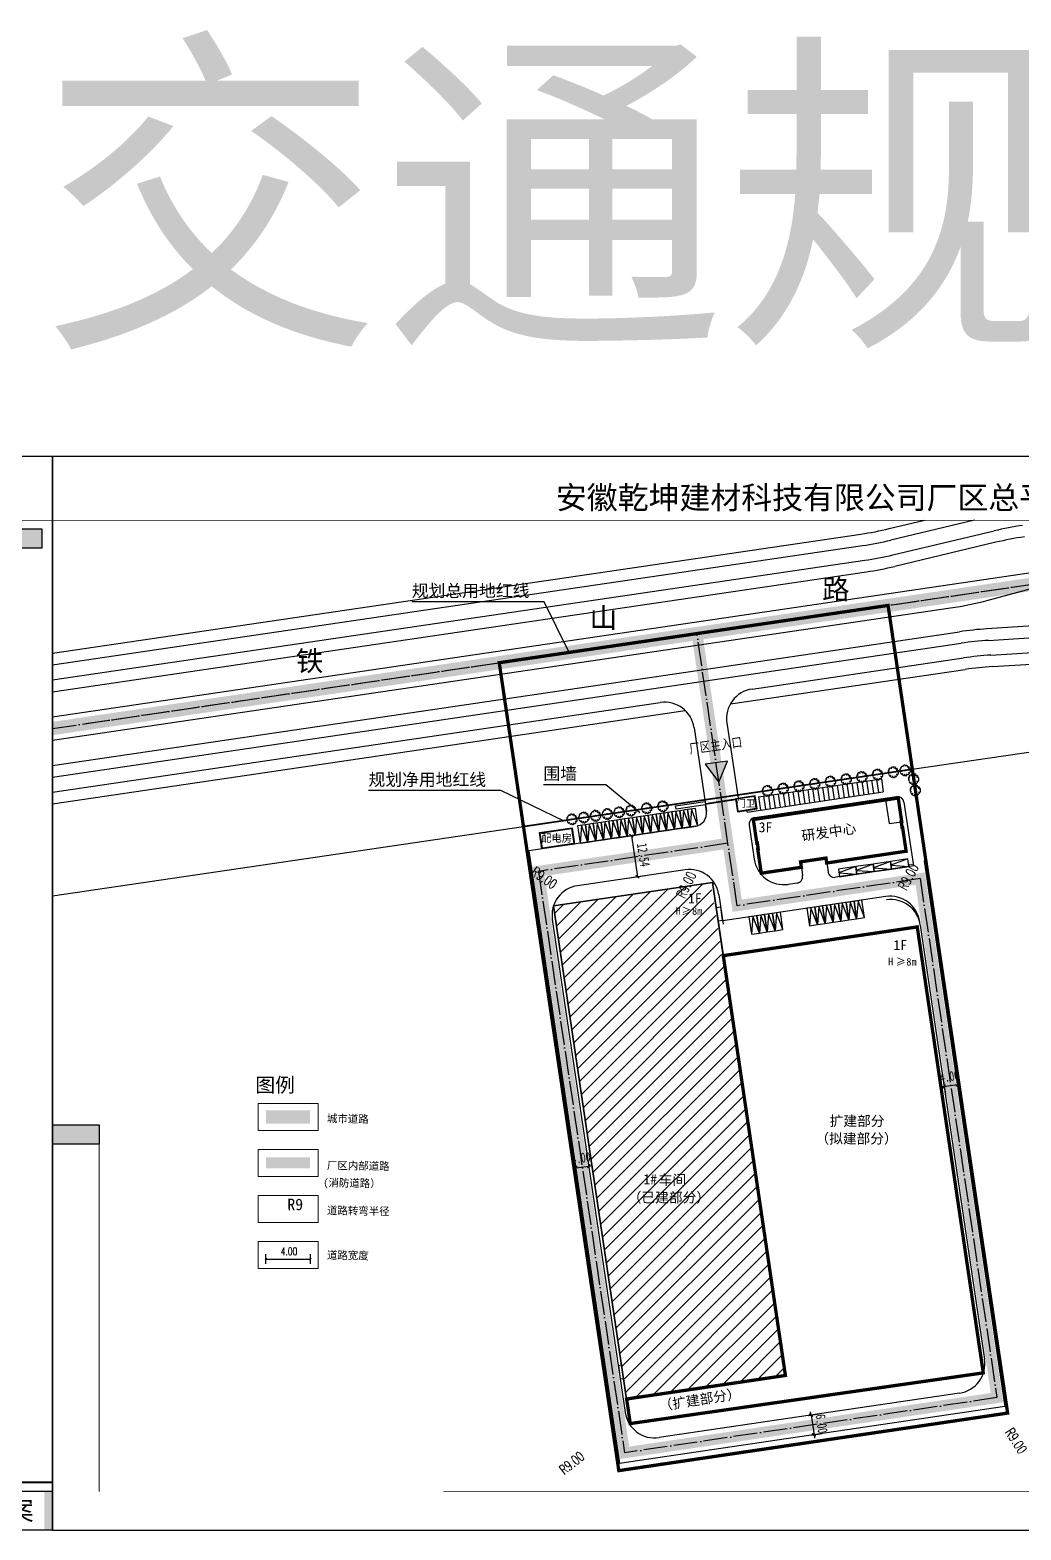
# Model space of a CAD drawing. Header units: millimetres. Extents: x 475841 to 500774, y 3420694 to 3426131.
# Drawn here: x 498016.4 to 498315.7, y 3425615.2 to 3426068 of the extents above; entities that cross this region are included whole.
import ezdxf

# ---------------------------------------------------------------- set-up
doc = ezdxf.new("R2010")
doc.units = ezdxf.units.MM
doc.header["$LTSCALE"] = 10
for name, pattern in [('ACAD_ISO04W100', [30.5, 24, -3, 0.5, -3]), ('ACAD_ISO05W100', [33, 24, -3, 0, -3, 0, -3]), ('DASH', [0.35, 0.25, -0.1])]:
    doc.linetypes.add(name, pattern=pattern)
doc.layers.get('0').update_dxf_attribs({"linetype": 'CONTINUOUS'})
doc.layers.get('Defpoints').update_dxf_attribs({"linetype": 'CONTINUOUS'})
for name, color, linetype in [('DIM_LEAD', 3, 'CONTINUOUS'), ('E02', 7, 'CONTINUOUS'), ('PUB_DIM', 3, 'CONTINUOUS'), ('PUB_TEXT', 7, 'CONTINUOUS'), ('PUB_TITLE', 4, 'CONTINUOUS'), ('Road', 7, 'CONTINUOUS'), ('ROAD-1', 75, 'CONTINUOUS'), ('TREE', 66, 'CONTINUOUS'), ('XROAD', 7, 'CONTINUOUS'), ('停车位', 152, 'CONTINUOUS'), ('原道路', 7, 'CONTINUOUS'), ('填充', 8, 'CONTINUOUS'), ('建筑', 2, 'CONTINUOUS'), ('建筑外', 2, 'CONTINUOUS'), ('用地红线', 1, 'CONTINUOUS'), ('线', 144, 'CONTINUOUS'), ('道路', 150, 'CONTINUOUS')]:
    doc.layers.add(name, color=color, linetype=linetype)
doc.layers.add('gfgf', color=3, linetype='CONTINUOUS', lineweight=5)
doc.layers.add('路2', color=50, linetype='CONTINUOUS', lineweight=13)
doc.styles.add('_TCH_DIM', font='SIMPLEX', dxfattribs={"bigfont": 'GBCBIG'})
doc.styles.add('_TCH_DIM_T3', font='simhei.ttf', dxfattribs={"width": 0.7058823529411765})
doc.styles.add('DIM_FONT', font='SIMPLEX', dxfattribs={"width": 0.7, "bigfont": 'GBCBIG'})
doc.styles.add('DIMST', font='SimSun.ttf', dxfattribs={"width": 0.8})
doc.styles.add('宋体', font='NSimSun.ttf')
doc.dimstyles.new('_TCH_ARCH_M_M&&1', dxfattribs={"dimtxt": 2.975, "dimasz": 1, "dimexe": 2.5, "dimexo": 3, "dimgap": 1.2625, "dimtad": 1, "dimzin": 0, "dimdsep": 46, "dimtxsty": '_TCH_DIM_T3', "dimblk": 'ARCHTICK', "dimcen": 0.09, "dimclrt": 7, "dimazin": 2, "dimtfac": 1, "dimtix": 1, "dimtmove": 2, "dimatfit": 3, "dimfxl": 1, "dimtolj": 1, "dimtzin": 0, "dimarcsym": 0})

# ---------------------------------------------------------------- blocks, each defined once
blk = doc.blocks.new('dfghfg')
at = {"layer": 'TREE', "color": 68, "linetype": 'ByBlock'}
for p, q in [((509406.268241089, 3423593.02005374), (509406.6218178452, 3423593.059964756)), ((509406.6218178452, 3423593.059964756), (509406.3612876038, 3423593.19965331)), ((509406.3612876038, 3423593.19965331), (509406.3612876038, 3423593.19965331))]:
    blk.add_line(p, q, dxfattribs=at)
blk.add_circle((509407.7112059934, 3423592.546626457), 0.1145738825968271, dxfattribs=at)
for centre, radius, start, end in [((509407.7887004479, 3423592.491841269), 1.580153127283923, 126.075086223134, 153.6245358131393), ((509406.7472989185, 3423593.104986691), 0.6732104297996909, 48.5203268672571, 80.51513693256157), ((509407.7887004479, 3423592.491841269), 1.596549086296694, 89.3321471959067, 114.3856331152114), ((509406.8375576603, 3423593.679193986), 0.3900161243638617, 343.6554953862048, 39.76000018146443), ((509407.2895467119, 3423593.828860295), 0.5791184094101951, 352.0774787647887, 26.61285016253057), ((509407.5601130034, 3423594.249938668), 0.6055300923599419, 304.1868347815371, 338.5410985510942), ((509407.7887004479, 3423592.491841269), 1.591907737864887, 62.87665778857271, 77.70212823482788), ((509408.0533987829, 3423593.910572988), 0.4610683567131214, 315.8454028106174, 359.7650515062693), ((509407.0806276748, 3423598.269274246), 4.896501161568438, 285.4397492945918, 290.7099386926781), ((509407.7887004479, 3423592.491841269), 1.569924453832538, 31.4098291469576, 49.47525297383514), ((509407.7887004479, 3423592.491841269), 1.609597799522454, 160.84261869678, 187.2750076440113), ((509405.9832870107, 3423589.655919177), 2.640362469471504, 77.37282248883797, 85.46489281695875), ((509407.7887004479, 3423592.491841269), 1.572737422721862, 200.8102930087737, 231.439166426255), ((509407.800271239, 3423590.982997603), 1.760148235436332, 134.7781717335422, 147.3314574977826), ((509407.0609610301, 3423591.294675653), 0.2616410892313545, 97.74103767457468, 188.8107565302257), ((509403.7624485414, 3423590.92411883), 3.323492048011952, 2.946470818834649, 10.92381899814963), ((509407.7887004479, 3423592.491841269), 1.565680468177276, 243.1498331388282, 261.8356211134359), ((509408.1887524428, 3423591.154822243), 0.6608835852679074, 160.6008391786249, 199.3991608213751), ((509408.1146230217, 3423591.411938739), 0.5337378644736782, 186.1911477479429, 248.4951671808744), ((509407.7887004479, 3423592.491841269), 1.581857874712538, 274.7236252429284, 290.3276997671185), ((509408.7005242803, 3423591.354377321), 0.490350427398323, 170.631365062305, 220.6278085510842), ((509408.7899798857, 3423592.128594016), 0.9004539116576759, 230.4582339469005, 263.1092794007052), ((509409.0496460202, 3423592.613822839), 0.7006536032791523, 83.53226132943118, 121.6543916424332), ((509410.690284622, 3423598.754125987), 5.896447816781405, 250.0864903273932, 256.3451087771562), ((509407.7887004479, 3423592.491841269), 1.542217127291086, 305.3940400608477, 326.2463754165215), ((509408.8866493223, 3423593.876725358), 1.966765796431264, 266.7454956895844, 282.0146248625083), ((509407.8133969895, 3423590.589947882), 1.635690329822331, 39.65359599870332, 53.9929854139696), ((509407.7887004479, 3423592.491841269), 1.600755679284595, 340.3307325954515, 19.42996922854628)]:
    blk.add_arc(centre, radius, start, end, dxfattribs=at)
blk = doc.blocks.new('sdfedf')
at = {"layer": '停车位', "linetype": 'Continuous', "flags": 128}
for points in [[(40390647.62879141, 3427557.294919356), (40390647.62879141, 3427562.594919356), (40390650.02879141, 3427562.594919356), (40390650.02879141, 3427557.294919356), (40390647.62879141, 3427557.294919356)], [(40390647.62879141, 3427557.294919356), (40390648.82879141, 3427562.594919356), (40390650.02879141, 3427557.294919356)]]:
    blk.add_lwpolyline(points, dxfattribs=at)
blk = doc.blocks.new('_ArchTick')
at = {"color": 0, "linetype": 'ByBlock', "const_width": 0.4}
blk.add_lwpolyline([(-0.5, -0.5), (0.5, 0.5)], dxfattribs=at)
blk = doc.blocks.new('fgh')
at = {"layer": '线'}
for points in [[(490802.0273487392, 3425524.689513718), (490815.4594735925, 3425524.689513718), (490815.4594735926, 3425530.198338521), (490802.0273487392, 3425530.198338521)], [(490825.1798484866, 3425514.417889085), (490838.61197334, 3425514.417889085), (490838.61197334, 3425519.926713889), (490825.1798484867, 3425519.926713889)], [(490405.0906027753, 3425343.063670195), (490418.5227276287, 3425343.063670195), (490418.5227276287, 3425348.572494999), (490405.0906027753, 3425348.572494999)]]:
    blk.add_hatch(color=253, dxfattribs=at).paths.add_polyline_path(points)
h = blk.add_hatch(color=253, dxfattribs=at)
h.paths.add_polyline_path([(490841.680598013, 3425232.11174916), (490841.680598013, 3425243.136748767), (490801.5130808493, 3425243.136748767), (490801.5130808493, 3425232.11174916)])
h.paths.add_polyline_path([(490803.9469576143, 3425232.347864015), (490839.3479065952, 3425232.347864015), (490839.3479065952, 3425243.279825652), (490803.9469576143, 3425243.279825652)])
at = {"color": 253}
for points, const_width in [([(490823.3055982133, 3425540.811738153), (490823.3055982133, 3425468.770715713)], 0.2204999975947432), ([(490841.680598013, 3425522.436738808), (490405.0906027753, 3425522.436738808)], 0.2204999975947432), ([(490418.5227276287, 3425348.572494999), (490418.5227276287, 3425243.136748767)], 0.2204999975947432), ([(490841.680598013, 3425245.815823671), (490752.907299275, 3425245.815823671)], 0.5879999935859819)]:
    blk.add_lwpolyline(points, dxfattribs=dict(at, const_width=const_width))
at = {"layer": 'PUB_TITLE', "color": 6}
blk.add_lwpolyline([(490405.0906027753, 3425232.11174916), (490841.680598013, 3425232.11174916), (490841.680598013, 3425540.811738153), (490405.0906027753, 3425540.811738153)], close=True, dxfattribs=at)
at = {"layer": '线', "color": 253}
for points in [[(490802.0273487392, 3425530.198338521), (490815.4594735926, 3425530.198338521), (490815.4594735926, 3425524.689513718), (490802.0273487392, 3425524.689513718)], [(490825.1798484867, 3425519.926713889), (490838.61197334, 3425519.926713889), (490838.61197334, 3425514.417889085), (490825.1798484867, 3425514.417889085)], [(490405.0906027753, 3425348.572494999), (490418.5227276287, 3425348.572494999), (490418.5227276287, 3425343.063670195), (490405.0906027753, 3425343.063670195)], [(490841.680598013, 3425243.136748767), (490801.5130808493, 3425243.136748767), (490801.5130808493, 3425232.11174916), (490841.680598013, 3425232.11174916)]]:
    blk.add_lwpolyline(points, close=True, dxfattribs=at)
at = {"layer": '线', "color": 253, "const_width": 0.2204999975947432}
blk.add_lwpolyline([(490841.680598013, 3425243.136748767), (490517.4904768429, 3425243.136748767)], dxfattribs=at)
at = {"layer": 'PUB_TEXT', "style": '宋体'}
for s, height, p in [('安徽乾坤建材科技有限公司厂区总平面及单体设计方案(调整）', 6.512658156822556, (490549.8849619214, 3425525.703813683)), ('设计方案', 5.582278420120081, (490805.7689512654, 3425234.94517405))]:
    blk.add_text(s, height=height, dxfattribs=at).set_placement(p)
for s, p in [('Architectural', (490821.7547485153, 3425467.546940756)), ('design', (490821.7547485153, 3425428.644663662)), ('planning', (490821.7547485153, 3425409.193525115))]:
    blk.add_text(s, height=3.907594797378286, rotation=270, dxfattribs=at).set_placement(p)
blk = doc.blocks.new('12')
at = {"layer": '道路'}
for p, q in [((489927.8713250434, 3425483.67492755, 1.332943100000001), (489970.6831827897, 3425490.014265743, 1.332943100000001)), ((489972.9545653348, 3425488.32879212, 1.332943100000001), (489975.7962236107, 3425469.138039708, 1.332943100000001)), ((489926.1858514205, 3425481.403545004, 1.332943100000001), (489927.7092146211, 3425471.115718963, 1.332943100000001)), ((489941.9678097964, 3425468.677985207, 1.332943100000001), (489942.3340028737, 3425466.204950099, 1.332943100000001)), ((489949.6206744057, 3425469.972922762, 1.332943100000001), (489950.0103038398, 3425467.341613409, 1.332943100000001)), ((489975.7962236107, 3425469.138039708, 1.332943100000001), (489952.2816863852, 3425465.656139787, 1.332943100000001)), ((489940.6485292512, 3425463.933567554, 1.332943100000001), (489937.9304360764, 3425463.531087661, 1.332943100000001)), ((489967.5201279267, 3425459.825333675, 1.332943100000001), (489918.2078079341, 3425452.523443722, 1.332943100000001))]:
    blk.add_line(p, q, dxfattribs=at)
for centre, radius, start, end in [((489970.9761372508, 3425488.035837659, 1.332943100000001), 2, 8.422831716459806, 98.42283170699085), ((489936.6121409991, 3425472.434014039, 1.332943100000001), 9, 188.4228317173273, 278.4228317215334), ((489940.3555747897, 3425465.911995638, 1.332943100000001), 2, 278.4228317163594, 8.42283171693803), ((489951.9887319237, 3425467.634567871, 1.332943100000001), 2, 188.4228317169874, 278.422831717655), ((489968.8384230035, 3425450.922407297, 1.332943100000001), 9, 8.422831716770121, 98.42283171823604)]:
    blk.add_arc(centre, radius, start, end, dxfattribs=at)
at = {"layer": '停车位', "linetype": 'Continuous', "extrusion": (-0.04157806923064616, 0.2807918294674022, 0.9588676721338565), "xscale": -1, "rotation": 269.9979916014138}
for p in [(-4415400.02159964, -43570855.62606674, 941472.7765936237), (-4415405.319170464, -43570855.62588104, 941472.7765936237), (-4415410.617471009, -43570855.62586053, 941472.77659362), (-4415415.915771568, -43570855.6262319, 941472.77659362)]:
    blk.add_blockref('sdfedf', p, dxfattribs=at)
at = {"layer": '停车位', "linetype": 'Continuous', "xscale": -1, "rotation": 8.422831722242057}
for p in [(40946988.93104528, 5951171.918770151), (40946991.30515897, 5951172.270315506), (40947001.69542702, 5951173.80884774, 1.332943100000001), (40947004.06954072, 5951174.160393093, 1.332943100000001), (40947006.44365441, 5951174.511938445, 1.332943100000001), (40947008.8177681, 5951174.863483798, 1.332943100000001), (40947011.1918818, 5951175.215029152, 1.332943100000001), (40947013.56599549, 5951175.566574505, 1.332943100000001), (40947015.94010919, 5951175.918119857, 1.332943100000001), (40946984.18281789, 5951171.215679446), (40946986.55693159, 5951171.567224801)]:
    blk.add_blockref('sdfedf', p, dxfattribs=at)
blk = doc.blocks.new('16')
at = {"layer": '道路'}
blk.add_arc((489928.1642795045, 3425481.696499466, 1.332943100000001), 2, 98.42283170650772, 188.422831717971, dxfattribs=at)
blk.add_blockref('12', (0, 0))
blk = doc.blocks.new('*D45')
at = {"layer": 'Defpoints', "color": 0}
for p in [(498180.4613359196, 3425729.748623359), (498184.4181920877, 3425730.334532283), (498185.2003527256, 3425725.052316871)]:
    blk.add_point(p, dxfattribs=at)
at = {"layer": 'PUB_DIM', "color": 0, "lineweight": -2}
for p, q in [((498180.900767612, 3425726.780981233), (498181.6096896345, 3425721.993372843)), ((498184.8576237801, 3425727.366890157), (498185.5665458026, 3425722.579281766)), ((498181.2434965575, 3425724.466407948), (498180.2542825155, 3425724.319930717)), ((498181.2434965575, 3425724.466407948), (498185.2003527256, 3425725.052316871)), ((498185.2003527256, 3425725.052316871), (498186.1895667677, 3425725.198794102))]:
    blk.add_line(p, q, dxfattribs=at)
for p, rotation in [((498181.2434965575, 3425724.466407948), 8.422831721753488), ((498185.2003527256, 3425725.052316871), 188.4228317217535)]:
    blk.add_blockref('_ArchTick', p, dxfattribs=dict(at, rotation=rotation))
at = {"layer": 'PUB_DIM', "color": 7, "insert": (498182.816664112, 3425727.496234237), "char_height": 2.975, "attachment_point": 5, "rotation": 8.422831721753486, "style": '_TCH_DIM_T3'}
blk.add_mtext('\\A1;4.00', dxfattribs=at)
blk = doc.blocks.new('*D46')
at = {"layer": 'Defpoints', "color": 0}
for p in [(498248.7289526345, 3425649.31086615), (498249.6078160181, 3425643.375581898), (498253.2221646931, 3425643.910774245)]:
    blk.add_point(p, dxfattribs=at)
at = {"layer": 'PUB_DIM', "color": 0, "lineweight": -2}
for p, q in [((498251.6965947605, 3425649.750297842), (498254.8163364145, 3425650.212251573)), ((498252.3433013095, 3425649.846058497), (498252.1968240789, 3425650.835272539)), ((498252.3433013095, 3425649.846058497), (498253.2221646931, 3425643.910774245)), ((498252.5754581441, 3425643.81501359), (498255.6951997982, 3425644.276967322)), ((498253.2221646931, 3425643.910774245), (498253.3686419237, 3425642.921560203))]:
    blk.add_line(p, q, dxfattribs=at)
for p, rotation in [((498252.3433013095, 3425649.846058497), 278.4228317090457), ((498253.2221646931, 3425643.910774245), 98.42283170904568)]:
    blk.add_blockref('_ArchTick', p, dxfattribs=dict(at, rotation=rotation))
at = {"layer": 'PUB_DIM', "color": 7, "insert": (498255.5196048291, 3425647.2836769), "char_height": 2.975, "attachment_point": 5, "rotation": 278.4228317090457, "style": '_TCH_DIM_T3'}
blk.add_mtext('\\A1;6.00', dxfattribs=at)
blk = doc.blocks.new('*D47')
at = {"layer": 'Defpoints', "color": 0}
for p in [(498291.8514472243, 3425753.720524933), (498295.8083033927, 3425754.306433856), (498296.4936628393, 3425749.67795211)]:
    blk.add_point(p, dxfattribs=at)
at = {"layer": 'PUB_DIM', "color": 0, "lineweight": -2}
for p, q in [((498292.2908789164, 3425750.752882808), (498292.9029997477, 3425746.619008082)), ((498292.536806671, 3425749.092043187), (498296.4936628393, 3425749.67795211)), ((498296.2477350848, 3425751.33879173), (498296.8598559161, 3425747.204917005)), ((498296.4936628393, 3425749.67795211), (498297.4828768814, 3425749.824429341)), ((498292.536806671, 3425749.092043187), (498291.547592629, 3425748.945565956))]:
    blk.add_line(p, q, dxfattribs=at)
for p, rotation in [((498292.536806671, 3425749.092043187), 8.422831714911041), ((498296.4936628393, 3425749.67795211), 188.4228317149111)]:
    blk.add_blockref('_ArchTick', p, dxfattribs=dict(at, rotation=rotation))
at = {"layer": 'PUB_DIM', "color": 7, "insert": (498294.1099742261, 3425752.121869477), "char_height": 2.975, "attachment_point": 5, "rotation": 8.42283171491107, "style": '_TCH_DIM_T3'}
blk.add_mtext('\\A1;4.00', dxfattribs=at)

msp = doc.modelspace()

# ---------------------------------------------------------------- hatches: boundary and pattern name
msp.add_hatch(color=1).paths.add_polyline_path([(498220.3690828856, 3425846.373296719), (498224.4932955562, 3425840.980704614), (498227.1013109011, 3425847.248673586)])
h = msp.add_hatch()
h.set_pattern_fill('ANSI31', color=256, scale=2, style=0)
h.set_pattern_definition([(45, (8307.434240136994, 346.5643191155978), (-2.245064030267288, 2.245064030267288), [])])
h.paths.add_polyline_path([(498174.584175796, 3425803.574222648), (498222.0466655309, 3425810.602200178), (498244.5831662313, 3425661.818509745), (498196.6260694768, 3425654.717293594)])
at = {"layer": '线'}
msp.add_hatch(color=253, dxfattribs=at).paths.add_polyline_path([(498023.244601419, 3425731.667726794), (498037.348332515, 3425731.667726794), (498037.348332515, 3425737.451992839), (498023.244601419, 3425737.451992839)])

# ---------------------------------------------------------------- linework, layer by layer
at = {"color": 253, "const_width": 0.2315249974731167}
for points in [[(498481.6640964158, 3425920.009448837), (498023.244601419, 3425920.009448837)], [(498037.3483325149, 3425737.451992839), (498037.3483325149, 3425626.744459296)]]:
    msp.add_lwpolyline(points, dxfattribs=at)
at = {"color": 1, "elevation": 1.332943100000001}
msp.add_lwpolyline([(498227.1013109011, 3425847.248673586), (498220.3690828856, 3425846.373296719), (498224.4932955562, 3425840.980704614)], close=True, dxfattribs=at)
at = {"layer": 'Defpoints', "elevation": 1.332943100000001, "flags": 128}
for points in [[(498275.5847833644, 3425894.296723738), (498311.6894435742, 3425650.468814886)], [(498158.1512401178, 3425877.003319113), (498194.268134052, 3425633.092791468)]]:
    msp.add_lwpolyline(points, dxfattribs=at)
at = {"layer": 'DIM_LEAD', "linetype": 'ACAD_ISO04W100'}
for p, q in [((498171.7688491844, 3425895.419584067, 1.332943100000001), (498131.749917441, 3425895.419584067, 1.332943100000001)), ((498179.2737503638, 3425880.113845341, 1.332943100000001), (498171.7688491844, 3425895.419584067, 1.332943100000001)), ((498190.3217240766, 3425840.174133607, 1.332943100000001), (498171.5065197103, 3425840.174133607, 1.332943100000001)), ((498200.6184670595, 3425831.707070754, 1.332943100000001), (498190.3217240766, 3425840.174133607, 1.332943100000001)), ((498158.6801946023, 3425838.397327159, 1.332943100000001), (498118.6612628589, 3425838.397327159, 1.332943100000001)), ((498177.8049151031, 3425829.185794121, 1.332943100000001), (498158.6801946023, 3425838.397327159, 1.332943100000001))]:
    msp.add_line(p, q, dxfattribs=at)
at = {"layer": 'E02', "color": 1, "linetype": 'ACAD_ISO04W100', "ltscale": 0.03}
for p in [(498023.2446040948, 3425857.136805858, 1.332943100000001), (498033.2825570356, 3425858.615006864, 1.332943100000001), (498033.2825570356, 3425858.615006864, 1.332943100000001)]:
    msp.add_line(p, (498422.4013484145, 3425915.917107446, 1.332943100000001), dxfattribs=at)
at = {"layer": 'gfgf', "color": 0, "elevation": 1.332943100000001}
for points in [[(498085.3697885832, 3425743.880204541), (498103.4924591228, 3425743.880204541), (498103.4924591228, 3425735.772548098), (498085.3697885832, 3425735.772548098)], [(498085.3697885832, 3425730.008126311), (498103.4924591228, 3425730.008126311), (498103.4924591228, 3425721.900469865), (498085.3697885832, 3425721.900469865)], [(498085.3697885832, 3425716.136048078), (498103.4924591228, 3425716.136048078), (498103.4924591228, 3425708.028391635), (498085.3697885832, 3425708.028391635)], [(498085.3697885832, 3425702.263969846), (498103.4924591228, 3425702.263969846), (498103.4924591228, 3425694.156313404), (498085.3697885832, 3425694.156313404)]]:
    msp.add_lwpolyline(points, close=True, dxfattribs=at)
at = {"layer": 'PUB_DIM', "linetype": 'Continuous'}
for p, q in [((498087.6873984512, 3425696.969835143, 1.332943099999994), (498087.6873984512, 3425698.436260331, 1.332943099999994)), ((498087.6873984512, 3425695.50143061, 1.332943099999994), (498087.6873984512, 3425698.419472927, 1.332943099999994)), ((498087.6873984512, 3425696.936260331, 1.332943099999994), (498101.1348887932, 3425696.936260331, 1.332943099999994)), ((498101.1348887934, 3425695.518218014, 1.332943099999994), (498101.1348887932, 3425698.436260331, 1.332943099999994))]:
    msp.add_line(p, q, dxfattribs=at)
at = {"layer": 'PUB_DIM'}
for points in [[(498165.9826190193, 3425812.700065634, 0, 0, 0), (498174.0574067633, 3425807.076018078, 0.66, 0, 0), (498175.698568631, 3425805.932957395, 0, 0, 0)], [(498214.8872084167, 3425804.168674458, 0, 0, 0), (498218.6256514447, 3425811.903407645, 0.66, 0, 0), (498219.4959866245, 3425813.704106586, 0, 0, 0)], [(498286.693610966, 3425815.861268639, 0, 0, 0), (498281.5749454809, 3425806.214388074, 0.66, 0, 0), (498280.6375263665, 3425804.4476834, 0, 0, 0)], [(498314.9055154616, 3425636.036677572, 0, 0, 0), (498301.8276914805, 3425656.160556918, 0.66, 0, 0), (498300.7378728155, 3425657.837546864, 0, 0, 0)], [(498177.7962514121, 3425630.082840584, 0, 0, 0), (498196.5344295324, 3425645.078862748, 0.66, 0, 0), (498198.0959443757, 3425646.328531262, 0, 0, 0)]]:
    msp.add_lwpolyline(points, format="xyseb", dxfattribs=at)
at = {"layer": 'PUB_DIM', "linetype": 'Continuous', "elevation": 1.332943100000001}
msp.add_lwpolyline([(498099.9532794224, 3425710.726498885, 0, 0, 0), (498088.9976524802, 3425710.726498884, 0.66, 0, 0), (498086.99765248, 3425710.726498885, 0, 0, 0)], format="xyseb", dxfattribs=at)
at = {"layer": 'PUB_TITLE', "color": 6}
msp.add_lwpolyline([(498023.244601419, 3425615.168209709), (498481.6640964158, 3425615.168209709), (498481.6640964158, 3425939.303198149), (498023.244601419, 3425939.303198149)], close=True, dxfattribs=at)
at = {"layer": 'Road', "ltscale": 0.5}
msp.add_line((498301.6555749777, 3425920.009430144, 1.332943100000001), (498276.4376677637, 3425914.011964484, 1.332943100000001), dxfattribs=at)
at = {"layer": 'ROAD-1', "ltscale": 0.5}
for p, q in [((498277.0504314356, 3425909.551745648, 1.332943100000001), (498307.617388727, 3425916.82135272, 1.332943100000001)), ((498277.0504314356, 3425909.551745648, 1.332943100000001), (498307.617388727, 3425916.82135272, 1.332943100000001)), ((498308.1701448009, 3425913.3669292, 1.332943100000001), (498277.6031875026, 3425906.097322124, 1.332943100000001)), ((498308.1701448009, 3425913.3669292, 1.332943100000001), (498277.6031875026, 3425906.097322124, 1.332943100000001)), ((498023.2446040948, 3425860.67455257, 1.332943100000001), (498366.7028285716, 3425911.252623228, 1.332943100000001)), ((498023.2446040948, 3425871.793185094, 1.332943100000001), (498268.5250358653, 3425907.913476079, 1.332943100000001)), ((498023.2446040948, 3425868.255438382, 1.332943100000001), (498269.0349507515, 3425904.450820046, 1.332943100000001)), ((498305.8154708156, 3425895.891736013, 1.332943100000001), (498323.7560823706, 3425900.709535443, 1.332943100000001)), ((498023.2446040948, 3425853.599059145, 1.332943100000001), (498294.4491914501, 3425893.536972418, 1.332943100000001)), ((498023.2446040948, 3425846.018173332, 1.332943100000001), (498297.1783766822, 3425886.357989701, 1.332943100000001)), ((498327.186400087, 3425888.599194831, 1.332943100000001), (498305.4446424253, 3425887.226140425, 1.332943100000001)), ((498305.9132259807, 3425883.759143637, 1.332943100000001), (498327.6549836414, 3425885.132198042, 1.332943100000001)), ((498023.2446040948, 3425842.48042662, 1.332943100000001), (498297.6882915684, 3425882.895333667, 1.332943100000001))]:
    msp.add_line(p, q, dxfattribs=at)
for centre, radius, start, end in [((498330.8703083947, 3425819.048392619, 1.332943100000001), 100.5, 98.3772357147088, 103.3778803228336), ((498331.3073783027, 3425816.080401737, 1.332943100000001), 100, 98.3772357147088, 103.3778803228336), ((498254.0288840997, 3426006.351840473, 1.332943100000001), 99.5, 278.3772357147088, 283.3778803228336), ((498254.465953997, 3426003.383849586, 1.332943100000001), 100, 278.3772357147088, 283.3778803293279), ((498279.880194696, 3425992.470001956, 1.332943100000001), 100, 278.3772357147088, 285.031660751059), ((498311.7473734363, 3425787.424960162, 1.332943100000001), 100, 93.61359402405179, 98.3772357147088), ((498312.1844433335, 3425784.456969276, 1.332943100000001), 99.5, 93.61359402405179, 98.3772357147088)]:
    msp.add_arc(centre, radius, start, end, dxfattribs=at)
at = {"layer": 'XROAD', "color": 4, "ltscale": 0.5}
msp.add_line((498275.9277528764, 3425917.474620517, 1.332943100000001), (498286.5860204831, 3425920.009430144, 1.332943100000001), dxfattribs=at)
at = {"layer": 'XROAD'}
for p, q in [((498282.9086472195, 3425844.836005976, 1.332943100000001), (498417.853340404, 3425864.708123575, 1.332943100000001)), ((498023.2446040948, 3425806.597567108, 1.332943100000001), (498165.4751039731, 3425827.542601351, 1.332943100000001))]:
    msp.add_line(p, q, dxfattribs=at)
at = {"layer": '填充', "linetype": 'ACAD_ISO04W100', "ltscale": 0.03}
for p, q in [((498230.0226215958, 3425803.639153756, 1.332943100000001), (498217.8572257832, 3425885.796498656, 1.332943100000001)), ((498227.2313164417, 3425822.489853214, 1.332943100000001), (498170.0052841125, 3425814.016145414, 1.332943100000001)), ((498170.0052841125, 3425814.016145414, 1.332943100000001), (498195.9991334776, 3425638.470221533, 1.332943100000001)), ((498285.2702258414, 3425811.819907092, 1.332943100000001), (498230.0226215959, 3425803.639153756, 1.332943100000001)), ((498285.2702258417, 3425811.819907091, 1.332943100000001), (498308.4727700537, 3425655.124682651, 1.332943100000001)), ((498308.4727700537, 3425655.12468265, 1.332943100000001), (498195.9991334777, 3425638.470221532, 1.332943100000001))]:
    msp.add_line(p, q, dxfattribs=at)
at = {"layer": '填充', "linetype": 'ACAD_ISO04W100'}
for p, q in [((498220.3964316694, 3425834.513319139, 1.332943100000001), (498229.5347377804, 3425835.865683541, 1.332943100000001)), ((498220.3964316694, 3425834.513319139, 1.332943100000001), (498229.5347377804, 3425835.865683541, 1.332943100000001)), ((498220.4257271155, 3425834.31547633, 1.332943100000001), (498229.564016609, 3425835.667838273, 1.332943100000001)), ((498220.4257271155, 3425834.31547633, 1.332943100000001), (498229.564016609, 3425835.667838273, 1.332943100000001))]:
    msp.add_line(p, q, dxfattribs=at)
at = {"layer": '填充'}
for p, q in [((498230.080979001, 3425832.045878164, 1.332943100000001), (498236.0163370506, 3425832.924243021, 1.332943100000001)), ((498217.3709543737, 3425827.637469776, 1.332943100000001), (498167.0694203394, 3425820.189102569, 1.332943100000001)), ((498167.0694203394, 3425820.189102569, 1.332943100000001), (498194.4601370857, 3425635.209624945, 1.332943100000001)), ((498286.4958555145, 3425817.196783165, 1.332943100000001), (498310.8906298297, 3425652.449994986, 1.332943100000001)), ((498214.2611832386, 3425814.503887731, 1.332943100000001), (498181.7655019586, 3425809.692110701, 1.332943100000001)), ((498222.0466655115, 3425810.602200175, 1.332943100000001), (498222.4126747065, 3425810.65639675, 1.332943100000001)), ((498224.4824046931, 3425806.91925643, 1.332943100000001), (498225.7885252821, 3425798.098548793, 1.332943100000001)), ((498174.1808706574, 3425799.470889247, 1.332943100000001), (498196.2198347929, 3425650.633744496, 1.332943100000001)), ((498285.3220667298, 3425797.815807445, 1.332943100000001), (498304.7366152005, 3425666.702296695, 1.332943100000001)), ((498297.1519838979, 3425656.48107524, 1.332943100000001), (498206.4410096441, 3425643.049106294, 1.332943100000001)), ((498310.8906298297, 3425652.449994985, 1.332943100000001), (498194.4601370857, 3425635.209624945, 1.332943100000001))]:
    msp.add_line(p, q, dxfattribs=at)
at = {"layer": '填充', "elevation": 1.332943100000001}
for points in [[(498211.4323275523, 3425833.828308679), (498220.3033578124, 3425835.141880762), (498220.4549288662, 3425834.118266282), (498211.5838986061, 3425832.804694199)], [(498222.541272532, 3425810.67543879), (498244.5831662107, 3425661.818509751), (498196.6260694552, 3425654.717293605), (498174.5841757765, 3425803.574222645)]]:
    msp.add_lwpolyline(points, close=True, dxfattribs=at)
at = {"layer": '填充', "elevation": 1.332943100000001, "flags": 128}
for points in [[(498230.0878366066, 3425831.999310532), (498236.0231946562, 3425832.877675389), (498235.437618085, 3425836.834580755), (498229.5022600353, 3425835.956215898)], [(498230.0878366066, 3425831.999310532), (498236.0231946562, 3425832.877675389), (498235.437618085, 3425836.834580755), (498229.5022600353, 3425835.956215898)], [(498230.2564030463, 3425832.226434629), (498235.7960705593, 3425833.046241829), (498235.2690516452, 3425836.607456658), (498229.7293841321, 3425835.787649458)], [(498230.2564030463, 3425832.226434629), (498235.7960705593, 3425833.046241829), (498235.2690516452, 3425836.607456658), (498229.7293841321, 3425835.787649458)], [(498170.5208831129, 3425825.553344896), (498180.0174559925, 3425826.958728666), (498180.6908690492, 3425822.408287495), (498171.1942961696, 3425821.002903725)]]:
    msp.add_lwpolyline(points, close=True, dxfattribs=at)
at = {"layer": '填充', "const_width": 1, "elevation": 1.332943100000001, "flags": 128}
for points in [[(498234.8918434586, 3425829.672533307), (498278.6546726777, 3425836.152685987), (498279.715167827, 3425828.990776322), (498279.5568935802, 3425828.967339965), (498279.8146935059, 3425827.226323252), (498279.9729677525, 3425827.249759608), (498281.0334629018, 3425820.087849944), (498257.0549145233, 3425816.537241875), (498256.8351986774, 3425818.021062938), (498249.1588977114, 3425816.88439963), (498249.4020499141, 3425815.24230432), (498237.2940700397, 3425813.449423017), (498236.2101385337, 3425820.769606928), (498236.3684127803, 3425820.793043286), (498236.1106128546, 3425822.53406), (498235.9523386079, 3425822.510623643), (498234.8918434586, 3425829.672533307)], [(498196.6260694552, 3425654.717293598), (498244.5831662119, 3425661.818509743), (498225.8150386204, 3425788.566504956), (498284.3962942015, 3425797.240886563), (498304.3333100643, 3425662.598963295), (498197.7246486853, 3425647.298188293), (498196.6260694552, 3425654.717293605)]]:
    msp.add_lwpolyline(points, dxfattribs=at)
at = {"layer": '填充', "elevation": 1.332943100000001}
msp.add_lwpolyline([(498274.8438347322, 3425835.588398619), (498275.9043298814, 3425828.426488955), (498279.7029118028, 3425828.98896152)], dxfattribs=at)
at = {"layer": '填充', "elevation": 1.332943100000001, "flags": 128}
for points in [[(498220.7419016169, 3425832.180234867), (498220.4549288655, 3425834.118266282)], [(498170.293759016, 3425825.721911335), (498180.1860224323, 3425827.185852763), (498180.9179931461, 3425822.239721055), (498171.0257297298, 3425820.775779627), (498170.293759016, 3425825.721911335)], [(498196.6260694552, 3425654.717293605), (498244.583166212, 3425661.818509743), (498244.583166212, 3425661.818509743), (498244.583166212, 3425661.818509743), (498225.8150386204, 3425788.566504956), (498225.8150386204, 3425788.566504956), (498222.5412725116, 3425810.675438793), (498174.5841757571, 3425803.574222642), (498196.6260694552, 3425654.717293605)], [(498224.2659415214, 3425799.028121487), (498225.6211647613, 3425799.228795293), (498225.0352558384, 3425803.185651461), (498223.6800326004, 3425802.984977655)], [(498195.118505818, 3425664.89841945), (498194.129291777, 3425664.751942219), (498194.7152006996, 3425660.795086051), (498195.7044147406, 3425660.941563282)]]:
    msp.add_lwpolyline(points, dxfattribs=at)
at = {"layer": '填充'}
for centre, radius, start, end in [((498216.7850454489, 3425831.594325944, 1.332943100000001), 4, 278.4228317472908, 8.422831722242519), ((498215.5794783151, 3425805.600961353, 1.332943100000001), 9, 8.422831722242519, 98.42283171038945), ((498183.0837970353, 3425800.789184323, 1.332943100000001), 9, 98.42283171369469, 188.4228317222425), ((498276.4191403519, 3425796.497512368, 1.332943100000001), 9, 8.422831722242519, 98.42283171369469), ((498205.1227611708, 3425651.952039573, 1.332943100000001), 9, 188.4228317222425, 278.422831707097)]:
    msp.add_arc(centre, radius, start, end, dxfattribs=at)
at = {"layer": '填充', "ltscale": 0.03}
msp.add_arc((498295.8336888226, 3425665.384001618, 1.332943100000001), 9, 278.422831707097, 8.422831722242519, dxfattribs=at)
at = {"layer": '建筑'}
msp.add_line((498285.9533471692, 3425786.72554129, 1.332943100000001), (498303.2347308495, 3425670.018068616, 1.332943100000001), dxfattribs=at)
at = {"layer": '用地红线', "linetype": 'DASH', "const_width": 1, "elevation": 1.332943100000001, "flags": 128}
msp.add_lwpolyline([(498158.1512401178, 3425877.003319113), (498275.5847833644, 3425894.296723738), (498311.6894435741, 3425650.468814886), (498194.268134052, 3425633.092791468), (498158.1512401179, 3425877.003319113)], dxfattribs=at)
at = {"layer": '用地红线', "linetype": 'ACAD_ISO05W100', "ltscale": 0.02, "const_width": 0.5, "elevation": 1.332943100000001, "flags": 128}
msp.add_lwpolyline([(498194.268134052, 3425633.092791468), (498165.4751039731, 3425827.542601351), (498282.9086472195, 3425844.836005977), (498311.6894435741, 3425650.468814886), (498194.268134052, 3425633.092791468)], dxfattribs=at)
at = {"layer": '线', "color": 253}
msp.add_lwpolyline([(498023.244601419, 3425737.451992839), (498037.3483325149, 3425737.451992839), (498037.3483325149, 3425731.667726795), (498023.244601419, 3425731.667726795)], close=True, dxfattribs=at)
at = {"layer": '线', "color": 253, "const_width": 0.2315249974731167}
msp.add_lwpolyline([(498481.6640964158, 3425626.744459296), (498141.2644691892, 3425626.744459296)], dxfattribs=at)
at = {"layer": '路2', "color": 1, "linetype": 'DASH', "const_width": 4}
msp.add_lwpolyline([(498023.2446040951, 3425857.136805858), (498422.4013847662, 3425915.917112799), (498457.4029905717, 3425679.540815862)], dxfattribs=at)
at = {"layer": '路2', "color": 1, "linetype": 'DASH', "const_width": 4, "elevation": 1.332943100000001}
msp.add_lwpolyline([(498087.6834078904, 3425739.863645972), (498100.9982429359, 3425739.863645972)], dxfattribs=at)
at = {"layer": '道路'}
for p, q in [((498275.9277528764, 3425917.474620517, 1.332943100000001), (498286.5860204831, 3425920.009430144, 1.332943100000001)), ((498301.6555749777, 3425920.009430144, 1.332943100000001), (498276.4376677637, 3425914.011964484, 1.332943100000001)), ((498023.2446040948, 3425879.879463295, 1.332943100000001), (498267.3595161254, 3425915.828118442, 1.332943100000001)), ((498023.2446040948, 3425876.341716582, 1.332943100000001), (498267.8694310116, 3425912.365462408, 1.332943100000001)), ((498306.6101621591, 3425879.311498061, 1.332943100000001), (498328.3519198272, 3425880.684552468, 1.332943100000001)), ((498234.4981249216, 3425869.041342343, 1.332943100000001), (498298.3438964221, 3425878.443347338, 1.332943100000001)), ((498307.1200770503, 3425875.848842028, 1.332943100000001), (498328.8618346386, 3425877.221896424, 1.332943100000001)), ((498227.9601463285, 3425864.540805049, 1.332943100000001), (498298.8538113082, 3425874.980691304, 1.332943100000001)), ((498023.2446040948, 3425837.931895132, 1.332943100000001), (498206.7968678792, 3425864.962021959, 1.332943100000001)), ((498023.2446040948, 3425834.39414842, 1.332943100000001), (498214.354676246, 3425862.537247183, 1.332943100000001)), ((498226.9064082517, 3425858.819074608, 1.332943100000001), (498230.2748806266, 3425836.070554876, 1.332943100000001)), ((498217.0110039657, 3425857.376344376, 1.332943100000001), (498220.7419016169, 3425832.180234867, 1.332943100000001)), ((498236.4705854126, 3425836.482002565, 1.332943100000001), (498273.566573224, 3425841.971782923, 1.332943100000001)), ((498258.7281780994, 3425839.77587078, 1.332943100000001), (498259.3137546707, 3425835.818965413, 1.332943100000001)), ((498260.2120176119, 3425839.995461994, 1.332943100000001), (498260.7975941831, 3425836.038556627, 1.332943100000001)), ((498261.6958571243, 3425840.215053208, 1.332943100000001), (498262.2814336956, 3425836.258147841, 1.332943100000001)), ((498263.1796966368, 3425840.434644422, 1.332943100000001), (498263.765273208, 3425836.477739056, 1.332943100000001)), ((498264.6635361493, 3425840.654235637, 1.332943100000001), (498265.2491127205, 3425836.69733027, 1.332943100000001)), ((498266.1473756617, 3425840.873826851, 1.332943100000001), (498266.7329522329, 3425836.916921484, 1.332943100000001)), ((498267.6312151742, 3425841.093418065, 1.332943100000001), (498268.2167917454, 3425837.136512699, 1.332943100000001)), ((498269.1150546866, 3425841.31300928, 1.332943100000001), (498269.7006312578, 3425837.356103913, 1.332943100000001)), ((498270.5988941991, 3425841.532600494, 1.332943100000001), (498271.1844707703, 3425837.575695127, 1.332943100000001)), ((498272.0827337115, 3425841.752191708, 1.332943100000001), (498272.6683102828, 3425837.795286342, 1.332943100000001)), ((498273.566573224, 3425841.971782923, 1.332943100000001), (498274.1521497952, 3425838.014877556, 1.332943100000001)), ((498233.0334334669, 3425831.929779556, 1.332943100000001), (498274.1521497952, 3425838.014877556, 1.332943100000001)), ((498236.4705854126, 3425836.482002565, 1.332943100000001), (498237.0561619839, 3425832.525097198, 1.332943100000001)), ((498237.9544249251, 3425836.701593779, 1.332943100000001), (498238.5400014963, 3425832.744688412, 1.332943100000001)), ((498239.4382644375, 3425836.921184993, 1.332943100000001), (498240.0238410088, 3425832.964279626, 1.332943100000001)), ((498240.92210395, 3425837.140776208, 1.332943100000001), (498241.5076805212, 3425833.183870841, 1.332943100000001)), ((498242.4059434625, 3425837.360367422, 1.332943100000001), (498242.9915200337, 3425833.403462055, 1.332943100000001)), ((498243.8897829749, 3425837.579958636, 1.332943100000001), (498244.4753595461, 3425833.623053269, 1.332943100000001)), ((498245.3736224874, 3425837.799549851, 1.332943100000001), (498245.9591990586, 3425833.842644484, 1.332943100000001)), ((498246.8574619998, 3425838.019141065, 1.332943100000001), (498247.443038571, 3425834.062235698, 1.332943100000001)), ((498248.3413015123, 3425838.238732279, 1.332943100000001), (498248.9268780835, 3425834.281826912, 1.332943100000001)), ((498249.8251410247, 3425838.458323494, 1.332943100000001), (498250.410717596, 3425834.501418127, 1.332943100000001)), ((498251.3089805372, 3425838.677914708, 1.332943100000001), (498251.8945571084, 3425834.721009341, 1.332943100000001)), ((498252.7928200496, 3425838.897505922, 1.332943100000001), (498253.3783966209, 3425834.940600555, 1.332943100000001)), ((498254.2766595621, 3425839.117097137, 1.332943100000001), (498254.8622361333, 3425835.16019177, 1.332943100000001)), ((498255.7604990745, 3425839.336688351, 1.332943100000001), (498256.3460756458, 3425835.379782984, 1.332943100000001)), ((498257.244338587, 3425839.556279565, 1.332943100000001), (498257.8299151582, 3425835.599374198, 1.332943100000001)), ((498233.0334334669, 3425831.929779556, 1.332943100000001), (498232.9602363954, 3425832.424392727, 1.332943100000001)), ((498297.1519838978, 3425656.481075241, 1.332943100000001), (498206.4410562462, 3425643.049113195, 1.332943100000001))]:
    msp.add_line(p, q, dxfattribs=at)
at = {"layer": '道路', "color": 140, "linetype": 'DASH', "const_width": 3.3, "elevation": 1.332943100000001}
for points in [[(498217.8572257832, 3425885.796498656), (498227.2313164417, 3425822.489853214), (498170.0052841124, 3425814.016145416), (498195.9991334524, 3425638.470221527), (498308.4727700537, 3425655.12468265), (498285.2702258417, 3425811.819907091), (498230.0226215959, 3425803.639153756), (498227.2313164413, 3425822.489853214)], [(498087.6834078904, 3425725.99156774), (498100.9982429359, 3425725.99156774)]]:
    msp.add_lwpolyline(points, dxfattribs=at)
at = {"layer": '道路'}
for centre, radius, start, end in [((498252.790519373, 3426014.761147981, 1.332943100000001), 100, 278.3772357147088, 283.3778803228336), ((498253.3004342592, 3426011.298491947, 1.332943100000001), 100, 278.3772357147088, 283.3778803228336), ((498312.9128931701, 3425779.510317799, 1.332943100000001), 100, 93.61359402405179, 98.3772357147088), ((498313.4228080395, 3425776.047661764, 1.332943100000001), 100, 93.61359401073715, 98.3772357147088), ((498235.8093346297, 3425860.137369684, 1.332943100000001), 9, 98.3772357147088, 188.4228317222425), ((498208.1080775879, 3425856.058049301, 1.332943100000001), 9, 8.422831722242519, 98.37723571801357), ((498276.4191403519, 3425796.497512368, 1.332943100000001), 9, 8.422831722242519, 98.42283171369469), ((498295.8336888225, 3425665.384001619, 1.332943100000001), 9, 278.422831707097, 8.422831722242519)]:
    msp.add_arc(centre, radius, start, end, dxfattribs=at)

# ---------------------------------------------------------------- block references
msp.add_blockref('16', (8307.434240117553, 346.5643191128038))
at = {"layer": 'PUB_DIM', "linetype": 'Continuous', "xscale": 0.6000000000931323, "yscale": 0.599999999627471, "zscale": 0.6000000000000001, "rotation": 180}
msp.add_blockref('_ArchTick', (498087.6873984512, 3425696.936260331, 1.332943099999994), dxfattribs=at)
at = {"layer": 'PUB_DIM', "linetype": 'Continuous', "xscale": 0.6000000000931323, "yscale": 0.599999999627471, "zscale": 0.6000000000000001}
msp.add_blockref('_ArchTick', (498101.1348887932, 3425696.936260331, 1.332943099999994), dxfattribs=at)
at = {"layer": '停车位', "linetype": 'Continuous', "extrusion": (-0.04157806923064616, 0.2807918294674022, 0.9588676721338565), "xscale": -1, "rotation": 269.9979916014107}
for p in [(-4423684.510155553, -43570017.55317982, 941224.6819468513), (-4423668.615983624, -43570017.55301467, 941224.6819468513), (-4423673.91355445, -43570017.55282897, 941224.6819468513), (-4423679.211854992, -43570017.55280844, 941224.6819468476)]:
    msp.add_blockref('sdfedf', p, dxfattribs=at)
at = {"layer": '原道路', "linetype": 'Continuous'}
for p in [(-11135.36732727278, 2250.742788734846, 1.332943100000001), (-11135.36732727278, 2250.742788734846, 1.332943100000001), (-11130.61909987021, 2251.445879328065, 1.332943100000001), (-11130.61909987021, 2251.445879328065, 1.332943100000001), (-11127.05792932166, 2251.97319730185, 1.332943100000001), (-11127.05792932166, 2251.97319730185, 1.332943100000001), (-11168.60491898609, 2245.821153796278, 1.332943100000001), (-11168.60491898609, 2245.821153796278, 1.332943100000001), (-11163.85691357456, 2246.521316036116, 1.332943100000001), (-11163.85691357456, 2246.521316036116, 1.332943100000001), (-11159.10598740663, 2247.220943130087, 1.332943100000001), (-11159.10598740663, 2247.220943130087, 1.332943100000001), (-11154.36105073569, 2247.919688203372, 1.332943100000001), (-11154.36105073569, 2247.919688203372, 1.332943100000001), (-11149.60670199938, 2248.619819308631, 1.332943100000001), (-11149.60670199938, 2248.619819308631, 1.332943100000001), (-11144.85705929477, 2249.319257398136, 1.332943100000001), (-11144.85705929477, 2249.319257398136, 1.332943100000001), (-11140.10741659079, 2250.018695487175, 1.332943100000001), (-11140.10741659079, 2250.018695487175, 1.332943100000001), (-11124.4779668554, 2249.322632910684, 1.332943100000001), (-11124.4779668554, 2249.322632910684, 1.332943100000001), (-11123.98046516144, 2245.962822930887, 1.332943100000001), (-11123.98046516144, 2245.962822930887, 1.332943100000001), (-11200.20403085602, 2241.16010872554, 1.332943100000001), (-11227.6514650149, 2237.227762262803, 1.332943100000001), (-11224.09029447444, 2237.755080291536, 1.332943100000001), (-11220.52912393317, 2238.282398320269, 1.332943100000001), (-11216.96795339294, 2238.809716349002, 1.332943100000001), (-11213.4067828519, 2239.337034377735, 1.332943100000001), (-11209.84561231144, 2239.864352408331, 1.332943100000001), (-11205.09738492378, 2240.567443113308, 1.332943100000001)]:
    msp.add_blockref('dfghfg', p, dxfattribs=at)
at = {"layer": '填充', "linetype": 'Continuous', "xscale": -1, "rotation": 8.422831715277308}
for p in [(40955258.83087203, 5951548.052474511, 1.332943100000001), (40955261.20498572, 5951548.404019863, 1.332943100000001), (40955263.57909942, 5951548.755565216, 1.332943100000001), (40955265.95321311, 5951549.107110568, 1.332943100000001), (40955268.32732681, 5951549.458655865, 1.332943100000001), (40955270.70144051, 5951549.810201162, 1.332943100000001), (40955273.07555421, 5951550.161746458, 1.332943100000001), (40955239.83796248, 5951545.240111689, 1.332943100000001), (40955242.21207617, 5951545.591657043, 1.332943100000001), (40955244.58618987, 5951545.943202394, 1.332943100000001), (40955246.96030356, 5951546.294747747, 1.332943100000001), (40955249.33441725, 5951546.646293099, 1.332943100000001), (40955251.70853095, 5951546.997838452, 1.332943100000001), (40955254.08264464, 5951547.349383806, 1.332943100000001), (40955256.45675834, 5951547.700929158, 1.332943100000001)]:
    msp.add_blockref('sdfedf', p, dxfattribs=at)
at = {"layer": '建筑外', "xscale": 1.049999999988358, "yscale": 1.049999999813735, "zscale": 1.05}
msp.add_blockref('fgh', (-17360.5200207805, -170878.548488854), dxfattribs=at)

# ---------------------------------------------------------------- texts
at = {"layer": 'PUB_DIM', "color": 7, "style": '_TCH_DIM', "width": 0.7058823529411765}
for rotation, p in [(325.1429898042938, (498167.524757009, 3425813.164518721)), (64.20404163652081, (498214.1856848001, 3425805.618423011)), (62.04943634025367, (498281.1256378479, 3425808.061167255)), (303.018467953311, (498310.7874767059, 3425644.690327846)), (38.67002337874519, (498177.7881555846, 3425631.693381086))]:
    msp.add_text('R9.00', height=2.975, rotation=rotation, dxfattribs=at).set_placement(p)
at = {"layer": 'PUB_DIM', "color": 7, "linetype": 'Continuous', "style": '宋体'}
msp.add_text('R9', height=3.499999999999996, rotation=0.3165914178185103, dxfattribs=at).set_placement((498094.1830739601, 3425711.694630196, 1.332943100000008))
at = {"layer": 'PUB_DIM', "color": 7, "linetype": 'Continuous', "insert": (498094.6746119739, 3425699.290805082, 1.332943099999994), "char_height": 2.4, "attachment_point": 5, "style": 'DIM_FONT'}
msp.add_mtext('\\A1;4.00', dxfattribs=at)
at = {"layer": 'PUB_TEXT', "style": '宋体'}
for s, height, p in [('交通规划', 75.9493670886076, (498019.2292257072, 3425980.068799504, 888.5258862000002)), ('安徽乾坤建材科技有限公司厂区总平面及单体设计方案(调整）', 6.838291064623406, (498175.2786785214, 3425923.439877456)), ('路', 6.075949367088608, (498255.6841470207, 3425896.138614568, 115.9449431)), ('山', 6.075949367088608, (498185.4877580398, 3425887.547526632, 89.91894309999999)), ('铁', 6.075949367088608, (498096.7479536919, 3425874.479596461, 89.91894309999999)), ('1F', 3.037974683544304, (498277.1854416468, 3425790.237157095, 1.332943100000001)), ('H', 2.278481012658228, (498275.6006943976, 3425785.655477645, 1.332943100000001)), ('≥', 2.278481012658228, (498277.8560506442, 3425785.58506214, 1.332943100000001)), ('8m', 2.278481012658228, (498281.0965569733, 3425785.58506214, 1.332943100000001)), ('扩建部分', 3.037974683544304, (498257.9367269551, 3425737.146444224, 1.332943100000001)), ('（拟建部分）', 3.037974683544304, (498253.6308963688, 3425731.835538978, 1.332943100000001)), ('1#', 3.037974683544304, (498201.6830044474, 3425719.557842841, 89.91894309999999)), ('车间', 3.037974683544304, (498206.3299749758, 3425719.358338192, 89.91894309999999)), ('（已建部分）', 3.037974683544304, (498196.960328644, 3425714.047432946, 89.91894309999999))]:
    msp.add_text(s, height=height, dxfattribs=at).set_placement(p)
at = {"layer": 'PUB_TEXT', "linetype": 'ACAD_ISO04W100', "style": '宋体'}
for s, p in [('规划总用地红线', (498131.749917441, 3425896.889584067, 1.332943100000001)), ('围墙', (498171.5065197103, 3425841.644133607, 1.332943100000001)), ('规划净用地红线', (498118.6612628589, 3425839.867327159, 1.332943100000001))]:
    msp.add_text(s, height=3.721518987341772, dxfattribs=at).set_placement(p)
at = {"layer": 'PUB_TEXT', "style": 'DIMST', "width": 0.8}
msp.add_text('厂区主入口', height=2.945569620253162, rotation=7.653678266947535, dxfattribs=at).set_placement((498215.7511387925, 3425849.536285379, 1.332943100000001))
at = {"layer": 'PUB_TEXT', "linetype": 'Continuous', "style": '宋体'}
for s, height, rotation, p in [('图例', 4.374683544303799, 359.9659851738364, (498084.5200402438, 3425747.329956184, 1.332943100000001)), ('城市道路', 2.309832911392406, 359, (498106.1159103837, 3425738.270385009, 1.332943100000001)), ('厂区内部道路', 2.309832911392406, 359, (498106.1159103837, 3425724.138402066, 1.332943100000001)), ('(消防道路）', 2.309832911392406, 359, (498105.0078756508, 3425718.919321261, 1.332943100000001)), ('道路转弯半径', 2.309832911392406, 359, (498106.1159103837, 3425710.52868917, 1.332943100000001)), ('道路宽度', 2.309832911392406, 359, (498106.1159103837, 3425697.040169708, 1.332943100000001))]:
    msp.add_text(s, height=height, rotation=rotation, dxfattribs=at).set_placement(p)
at = {"layer": 'PUB_TEXT', "style": '宋体'}
msp.add_text('（扩建部分）', height=3.037974683544304, rotation=9.02022497791674, dxfattribs=at).set_placement((498206.6358732366, 3425651.100391967, 1.332943100000001))
at = {"layer": '填充', "style": '宋体'}
for s, height, p in [('门卫', 2.126582278481012, (498229.7117676114, 3425833.43349495, 1.332943100000001)), ('门卫', 2.126582278481012, (498229.7117676114, 3425833.43349495, 1.332943100000001)), ('3F', 3.037974683544304, (498236.4906245626, 3425825.811481952, 1.332943100000001)), ('配电房', 2.278481012658228, (498170.8114197335, 3425822.915527476, 1.332943100000001)), ('1F', 3.037974683544304, (498215.1489385632, 3425804.326685216, 1.332943100000001)), ('H', 2.278481012658228, (498211.4295622736, 3425800.941018557, 1.332943100000001)), ('≥', 2.278481012658228, (498213.1606207135, 3425800.887600939, 1.332943100000001)), ('8m', 2.278481012658228, (498216.4011270427, 3425800.887600939, 1.332943100000001))]:
    msp.add_text(s, height=height, dxfattribs=at).set_placement(p)
msp.add_text('研发中心', height=3.037974683544304, rotation=8.422831707246, dxfattribs=at).set_placement((498249.719827968, 3425823.195161231, 1.332943100000001))

# ---------------------------------------------------------------- dimensions: what is measured, and where the dimension line sits
at = {"layer": 'PUB_DIM'}
msp.add_aligned_dim(p1=(498192.6856526586, 3425823.982209582), p2=(498194.5219517244, 3425811.581013766), distance=5.4352875865368135, dimstyle='_TCH_ARCH_M_M&&1', dxfattribs=at).render()
for p1, p2, distance, picture, middle in [((498291.8514472244, 3425753.720524933), (498295.8083033926, 3425754.306433856), -4.678948690243147, '*D47', (498294.1099742261, 3425752.121869477)), ((498180.4613359196, 3425729.74862336), (498184.4181920877, 3425730.334532283), -5.339810382389235, '*D45', (498182.816664112, 3425727.496234237)), ((498248.7289526344, 3425649.31086615), (498249.607816018, 3425643.375581898), 3.6537579550103527, '*D46', (498255.5196048291, 3425647.2836769))]:
    dim = msp.add_aligned_dim(p1=p1, p2=p2, distance=distance, dimstyle='_TCH_ARCH_M_M&&1', dxfattribs=at)
    dim.commit()
    dim.dimension.update_dxf_attribs({"geometry": picture, "text_midpoint": middle})

doc.saveas('drawing.dxf')
